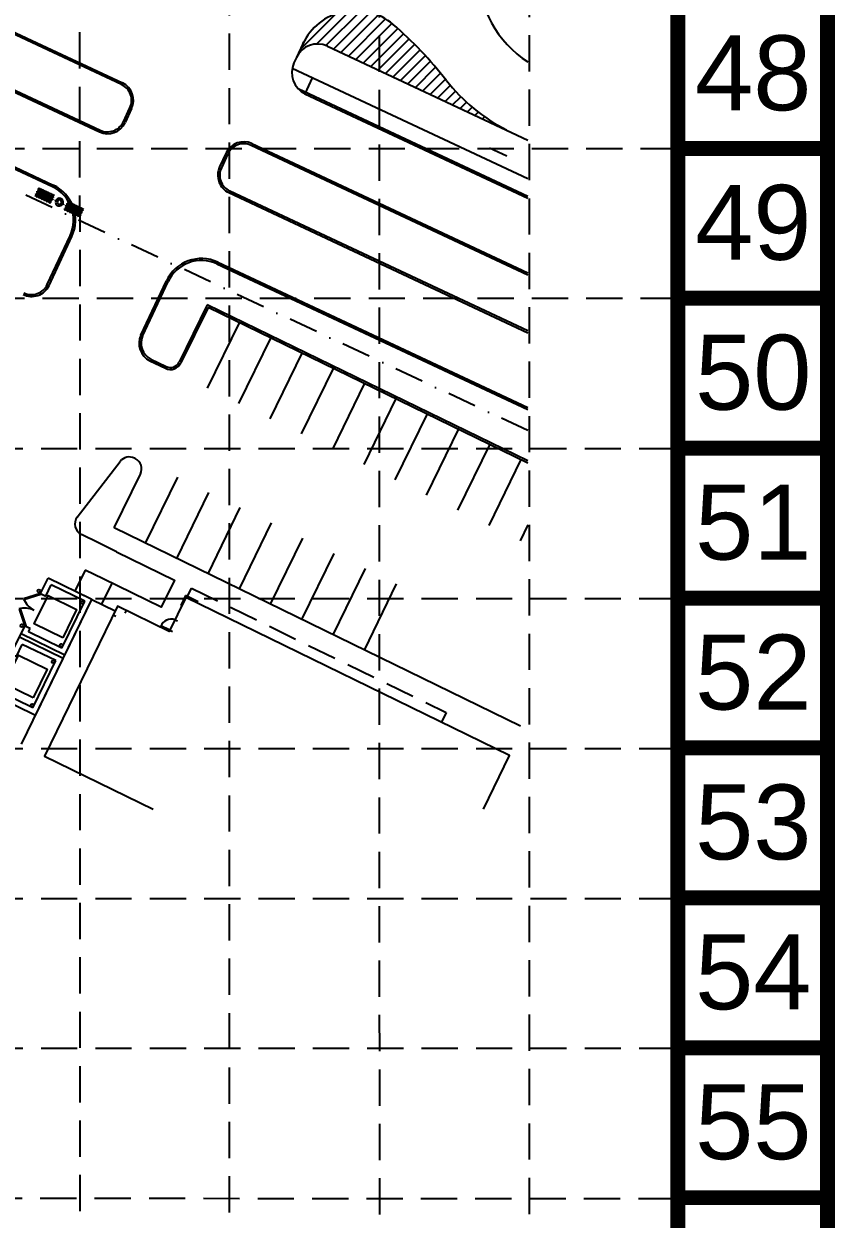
# Model space of a CAD drawing. Header units: inches. Extents: x -105549 to 5741, y -35602 to 5776.
# Drawn here: x 5531.7 to 5741.5, y 3599.1 to 3908 of the extents above; entities that cross this region are included whole.
import ezdxf
from ezdxf.enums import TextEntityAlignment as Align

# ---------------------------------------------------------------- set-up
doc = ezdxf.new("R2010")
doc.units = ezdxf.units.IN
doc.header["$LTSCALE"] = 30
doc.header["$MEASUREMENT"] = 0
doc.linetypes.add('DASHDOT2', pattern=[0.5, 0.25, -0.125, 0, -0.125])
doc.linetypes.add('HIDDEN', pattern=[0.375, 0.25, -0.125])
for name, color, linetype in [('A-SITE-CURB', 2, 'Continuous'), ('A-SITE-PKSTRIPE', 7, 'Continuous'), ('A-SITE-PROPERTY', 6, 'DASHDOT2'), ('BASE', 7, 'Continuous'), ('Buildings', 3, 'Continuous'), ('C-BLDG-OTLN', 8, 'Continuous'), ('GRID', 254, 'HIDDEN'), ('L-LIGHT', 2, 'Continuous')]:
    doc.layers.add(name, color=color, linetype=linetype)
doc.styles.get("Standard").update_dxf_attribs({"font": 'ARIAL.TTF'})

# ---------------------------------------------------------------- blocks, each defined once
blk = doc.blocks.new('A$C18034ECB')
at = {"layer": 'C-BLDG-OTLN', "linetype": 'Continuous'}
for p, q in [((0, 175.6), (64.4, 307.7)), ((82.8, 283.5), (90.6, 299.5)), ((143.2, 316.7), (90.1, 299.3)), ((144.1, 313.8), (91.1, 296.5)), ((188.6, 250.2), (172, 302.4)), ((191.4, 251.1), (174.9, 303.3)), ((23.5, 184), (74.1, 287.7)), ((82.8, 283.5), (74.1, 287.7)), ((176.5, 89.5), (242.6, 225.1)), ((191.4, 251.1), (183.3, 234.5)), ((183.3, 234.5), (220.6, 216.3)), ((330, 225.6), (276.9, 208.2)), ((330.9, 222.7), (277.8, 205.4)), ((170, 112.6), (220.6, 216.3)), ((187.3, 84.3), (253.4, 219.8)), ((208.9, 93.6), (259.5, 197.3)), ((269.6, 192.4), (277.4, 208.4)), ((375.3, 159.1), (358.8, 211.3)), ((378.2, 160), (361.7, 212.2)), ((378.2, 160), (370.1, 143.4)), ((354.2, 22.7), (404.7, 126.5)), ((360.1, 0), (426.3, 135.8))]:
    blk.add_line(p, q, dxfattribs=at)
for points in [[(66.2, 311.4), (90.6, 299.5)], [(191.1, 250.5), (277.4, 208.4)], [(259.5, 197.3), (269.6, 192.4)], [(0, 175.6), (176.5, 89.5)], [(23.5, 184), (170, 112.6)], [(377.9, 159.4), (426.3, 135.8)], [(370.1, 143.4), (404.7, 126.5)], [(187.3, 84.3), (360.1, 0)], [(208.9, 93.6), (354.2, 22.7)]]:
    blk.add_lwpolyline(points, dxfattribs=at)
for points in [[(54.6, 183), (97.8, 271.5), (187.2, 227.9), (144, 139.4)], [(240.8, 90.7), (284.1, 179.5), (372.5, 136.4), (329.1, 47.6)]]:
    blk.add_lwpolyline(points, close=True, dxfattribs=at)
for centre in [(91.8, 309.1), (199.3, 256.6), (31.7, 186), (278.5, 218), (386.1, 165.5), (166.2, 120.5), (217.4, 95.5), (350.4, 30.6)]:
    blk.add_circle(centre, 4.36, dxfattribs=at)
for centre, start, end in [((76.2, 300), 335.9233, 15.3258), ((201.8, 238.8), 112.6742, 152.0767), ((263, 208.9), 335.9233, 15.3258), ((388.6, 147.7), 112.6742, 152.0767)]:
    blk.add_arc(centre, 69.9, start, end, dxfattribs=at)

msp = doc.modelspace()

# ---------------------------------------------------------------- hatches: boundary and pattern name
at = {"layer": 'A-SITE-PKSTRIPE'}
h = msp.add_hatch(dxfattribs=at)
h.set_pattern_fill('_USER', scale=2, angle=316.9128, style=0, pattern_type=0)
h.set_pattern_definition([(44.99734, (-561.3948, -2070.2076), (-1.4141479, 1.41427923), [])])
h.paths.add_polyline_path([(5603.81, 3902.87), (5602.17, 3899.38, -0.414214), (5610.15, 3902.26), (5656.47, 3880.57), (5656.5, 3880.64, -0.111048), (5640.91, 3893.46, 0.049939), (5627.17, 3907.88, 0.496261)])
at = {"layer": 'L-LIGHT'}
h = msp.add_hatch(dxfattribs=at)
h.set_pattern_fill('NET', scale=4.166667, angle=199.9054, style=0)
h.set_pattern_definition([(289.905378, (888.69793, 11330.25116), (-0.489716758, -0.17732698), []), (199.905378, (888.69793, 11330.25116), (-0.17732698, 0.489716758), [])])
h.paths.add_polyline_path([(5534.46, 3863.52), (5538.54, 3861.62), (5539.57, 3863.82), (5535.5, 3865.73)])
h = msp.add_hatch(dxfattribs=at)
h.set_pattern_fill('NET', scale=4.166667, angle=199.9054, style=0)
h.set_pattern_definition([(199.905378, (14256.2647, 5069.95524), (0.17732698, -0.489716758), []), (289.905378, (14256.2647, 5069.95524), (0.489716758, 0.17732698), [])])
h.paths.add_polyline_path([(5546.13, 3858.06), (5542.05, 3859.97), (5543.09, 3862.18), (5547.16, 3860.27)])

# ---------------------------------------------------------------- linework, layer by layer
at = {"layer": 'A-SITE-CURB', "color": 7}
for p, q in [((5539.02, 3865.92), (5383.72, 3938.65)), ((5383.93, 3939.1), (5539.24, 3866.37)), ((5420.39, 3941.35), (5551.19, 3880.1)), ((5513.43, 3913.24), (5557.12, 3892.78)), ((5603.81, 3902.87), (5604.05, 3903.38)), ((5610.15, 3902.26), (5662, 3877.98)), ((5602.17, 3899.38), (5601.5, 3897.94)), ((5601.05, 3896.59), (5662, 3868.04)), ((5604.39, 3889.97), (5606.33, 3894.11)), ((5559.53, 3886.13), (5557.83, 3882.51)), ((5590.63, 3877.09), (5662, 3843.66)), ((5583.98, 3874.68), (5582.29, 3871.06)), ((5652.05, 3876.02), (5656.58, 3873.9)), ((5584.69, 3864.41), (5662, 3828.2)), ((5537.7, 3840.66), (5543.6, 3853.29)), ((5538.16, 3840.45), (5544.05, 3853.08)), ((5581.59, 3845.99), (5662, 3808.33)), ((5581.8, 3846.44), (5662, 3808.88)), ((5561.92, 3827.57), (5568.5, 3841.63)), ((5562.37, 3827.36), (5568.95, 3841.41)), ((5579.05, 3835.44), (5571.81, 3820.61)), ((5579.28, 3834.77), (5572.26, 3820.39)), ((5662, 3795.07), (5579.05, 3835.44)), ((5662, 3794.52), (5579.28, 3834.77)), ((5564.48, 3821.41), (5568.47, 3819.46)), ((5564.26, 3820.96), (5568.25, 3819.01)), ((5545.46, 3780.56), (5556.55, 3794.93)), ((5560.43, 3795.7), (5560.24, 3795.79)), ((5555.03, 3777.78), (5561.81, 3791.69)), ((5550.92, 3773.9), (5546.53, 3776.02)), ((5660.1, 3726.53), (5555.03, 3777.78)), ((5555.61, 3771.61), (5550.92, 3773.9)), ((5547.49, 3766.86), (5544.85, 3761.45)), ((5552.18, 3764.57), (5547.49, 3766.86))]:
    msp.add_line(p, q, dxfattribs=at)
for points in [[(5420.61, 3941.81), (5551.4, 3880.55, 0.414214), (5557.38, 3882.72), (5559.08, 3886.34, 0.414214), (5556.91, 3892.33), (5513.22, 3912.79, 0.065004), (5507.18, 3914.71), (5479.1, 3919.77, -0.065004), (5472.81, 3921.77), (5423.87, 3944.7)], [(5602.42, 3891.45, 0.011046), (5602.79, 3891.27), (5662, 3863.54)], [(5662, 3843.11), (5590.42, 3876.63, 0.414214), (5584.43, 3874.47), (5582.74, 3870.85, 0.414214), (5584.9, 3864.86), (5662, 3828.75)]]:
    msp.add_lwpolyline(points, format="xyb", dxfattribs=at)
for points in [[(5604.35, 3889.99), (5662, 3862.99)], [(5555.61, 3771.61), (5570.61, 3764.3), (5567.17, 3757.26), (5552.18, 3764.57)]]:
    msp.add_lwpolyline(points, dxfattribs=at)
for centre, radius, start, end in [((5607.61, 3896.83), 6, 64.9054, 154.9054), ((5606.94, 3895.4), 6, 154.9054, 244.9053), ((5555, 3888.25), 5, 334.9054, 64.9054), ((5553.31, 3884.63), 5, 244.9054, 334.9054), ((5588.51, 3872.56), 5, 64.9054, 154.9054), ((5586.81, 3868.94), 5, 154.9054, 244.9054), ((5534.99, 3857.32), 9.5, 334.9054, 64.9054), ((5534.99, 3857.32), 10, 334.9054, 64.9054), ((5577.56, 3837.38), 10, 64.9054, 154.9054), ((5577.56, 3837.38), 9.5, 64.9054, 154.9054), ((5533.63, 3842.57), 5, 243.9973, 334.9054), ((5533.63, 3842.57), 4.5, 243.9973, 334.9054), ((5566.45, 3825.45), 5, 154.9054, 243.9973), ((5566.45, 3825.45), 4.5, 154.9054, 243.9973), ((5569.57, 3821.71), 3, 243.9973, 333.9973), ((5569.57, 3821.71), 2.5, 243.9973, 333.9973), ((5558.93, 3793.1), 3, 63.9973, 142.3288), ((5559.12, 3793), 3, 333.9973, 63.9973), ((5547.83, 3778.73), 3, 142.3288, 244.1888)]:
    msp.add_arc(centre, radius, start, end, dxfattribs=at)
at = {"layer": 'A-SITE-PKSTRIPE', "color": 7}
for p, q in [((5603.81, 3902.87), (5602.17, 3899.38)), ((5656.5, 3880.64), (5656.47, 3880.57)), ((5587.43, 3830.96), (5579.1, 3813.88)), ((5595.52, 3827.01), (5587.19, 3809.93)), ((5603.61, 3823.07), (5595.28, 3805.99)), ((5611.7, 3819.12), (5603.37, 3802.04)), ((5619.79, 3815.17), (5611.46, 3798.1)), ((5627.87, 3811.23), (5619.54, 3794.15)), ((5635.96, 3807.28), (5627.63, 3790.21)), ((5644.05, 3803.34), (5635.72, 3786.26)), ((5652.14, 3799.39), (5643.81, 3782.31)), ((5660.23, 3795.45), (5651.9, 3778.37)), ((5662, 3778.55), (5659.99, 3774.42))]:
    msp.add_line(p, q, dxfattribs=at)
for centre, radius, start, end in [((5677.21, 3921.71), 28, 179.9973, 237.1016), ((5617.39, 3896.51), 15, 49.3317, 154.9054), ((5562, 3832.03), 100, 37.896, 49.3317), ((5677.21, 3921.71), 46, 217.896, 243.2425)]:
    msp.add_arc(centre, radius, start, end, dxfattribs=at)
at = {"layer": 'A-SITE-PROPERTY', "color": 7}
msp.add_line((5662, 3802.91), (5386.27, 3932.04), dxfattribs=at)
at = {"layer": 'BASE', "const_width": 3.87}
for points in [[(5739.54, 3294.75), (5739.54, 5774.15), (4189.91, 5774.15), (4189.91, 3294.75)], [(5700.8, 3333.49), (5700.8, 5735.41), (4228.65, 5735.41), (4228.65, 3333.49)]]:
    msp.add_lwpolyline(points, close=True, dxfattribs=at)
for points in [[(5739.54, 3875.86), (5700.8, 3875.86)], [(5739.54, 3837.12), (5700.8, 3837.12)], [(5739.54, 3798.38), (5700.8, 3798.38)], [(5739.54, 3759.63), (5700.8, 3759.63)], [(5739.54, 3720.89), (5700.8, 3720.89)], [(5739.54, 3682.15), (5700.8, 3682.15)], [(5739.54, 3643.41), (5700.8, 3643.41)], [(5739.54, 3604.67), (5700.8, 3604.67)]]:
    msp.add_lwpolyline(points, dxfattribs=at)
at = {"layer": 'Buildings', "color": 7}
msp.add_lwpolyline([(5650.49, 3705.05), (5657.26, 3718.94), (5573.51, 3759.79), (5569.21, 3750.98), (5555.85, 3757.5), (5536.95, 3718.76), (5565.05, 3705.05)], dxfattribs=at)
at = {"layer": 'C-BLDG-OTLN', "color": 7, "linetype": 'Continuous'}
for p, q in [((5563.12, 3773.83), (5571.45, 3790.91)), ((5571.2, 3769.89), (5579.53, 3786.96)), ((5579.29, 3765.94), (5587.62, 3783.02)), ((5587.38, 3762), (5595.71, 3779.07)), ((5595.47, 3758.05), (5603.8, 3775.13)), ((5603.56, 3754.11), (5611.89, 3771.18)), ((5611.65, 3750.16), (5619.98, 3767.24)), ((5554.41, 3763.48), (5551.77, 3758.08)), ((5619.74, 3746.21), (5628.07, 3763.29)), ((5531.03, 3721.91), (5549.27, 3759.3)), ((5549.27, 3759.3), (5544.85, 3761.45)), ((5549.27, 3759.3), (5555.29, 3756.36)), ((5573.47, 3760.29), (5572.23, 3757.75)), ((5576.73, 3758.69), (5573.47, 3760.29)), ((5558.11, 3756.4), (5557.78, 3755.72)), ((5572.23, 3757.75), (5572.46, 3757.64)), ((5554.75, 3755.26), (5555.42, 3754.93)), ((5570.7, 3754.04), (5571.37, 3753.71)), ((5569.38, 3751.34), (5567.1, 3752.49)), ((5569.38, 3751.34), (5570.06, 3751.01))]:
    msp.add_line(p, q, dxfattribs=at)
at = {"layer": 'C-BLDG-OTLN', "color": 7, "linetype": 'HIDDEN'}
msp.add_lwpolyline([(5573.93, 3760.06), (5574.97, 3762.2), (5640.89, 3730.04), (5639.67, 3727.52)], dxfattribs=at)
at = {"layer": 'C-BLDG-OTLN', "color": 7, "linetype": 'Continuous'}
msp.add_arc((5569.8, 3751.18), 3, 72.4559, 155.8046, dxfattribs=at)
at = {"layer": 'GRID', "color": 253, "linetype": 'HIDDEN', "ltscale": 1.25}
for p, q in [((5546.2, 3488.67), (5546.01, 5736.28)), ((5584.86, 3488.33), (5584.75, 5736.28)), ((5623.69, 3487.82), (5623.49, 5736.28)), ((5662.46, 3487.93), (5662.23, 5736.28)), ((4228.65, 3875.86), (5700.8, 3875.86)), ((4228.65, 3837.12), (5700.8, 3837.12)), ((4228.28, 3798.25), (5700.43, 3798.25)), ((4228.28, 3759.5), (5700.43, 3759.5)), ((4228.28, 3720.76), (5700.43, 3720.76)), ((4228.28, 3682.02), (5700.43, 3682.02)), ((4228.28, 3643.28), (5700.43, 3643.28)), ((4228.08, 3604.57), (5699.2, 3604.49))]:
    msp.add_line(p, q, dxfattribs=at)
at = {"layer": 'L-LIGHT', "color": 7, "const_width": 0.167}
for points in [[(5534.46, 3863.52), (5538.54, 3861.62), (5539.57, 3863.82), (5535.5, 3865.73), (5534.46, 3863.52)], [(5540.29, 3862.14), (5538.99, 3862.75)], [(5541.33, 3861.65), (5542.63, 3861.04)], [(5546.13, 3858.06), (5542.05, 3859.97), (5543.09, 3862.18), (5547.16, 3860.27), (5546.13, 3858.06)]]:
    msp.add_lwpolyline(points, dxfattribs=at)
at = {"layer": 'L-LIGHT', "color": 7, "extrusion": (0, 0, -1)}
for major_axis in [(-0.644, -0.765), (-0.361, -0.429)]:
    msp.add_ellipse((5540.84, 3861.96), major_axis=major_axis, ratio=1, start_param=0.786837, end_param=7.070022, dxfattribs=at)

# ---------------------------------------------------------------- block references
at = {"layer": 'C-BLDG-OTLN', "color": 7, "linetype": 'Continuous', "xscale": 0.08333333332850514, "yscale": 0.08333333333575865, "zscale": 0.08333333333333333, "rotation": 89.99733957421846}
msp.add_blockref('A$C18034ECB', (5549.27, 3729.29), dxfattribs=at)

# ---------------------------------------------------------------- texts
at = {"layer": 'BASE'}
for s, p in [('48', (5720.3, 3895.38)), ('49', (5720.31, 3856.74)), ('50', (5720.31, 3818)), ('51', (5720.31, 3779.26)), ('52', (5720.31, 3740.51)), ('53', (5720.31, 3701.77)), ('54', (5720.31, 3663.03)), ('55', (5720.31, 3624.29))]:
    msp.add_text(s, height=19.37, dxfattribs=at).set_placement(p, align=Align.MIDDLE_CENTER)

doc.saveas('drawing.dxf')
